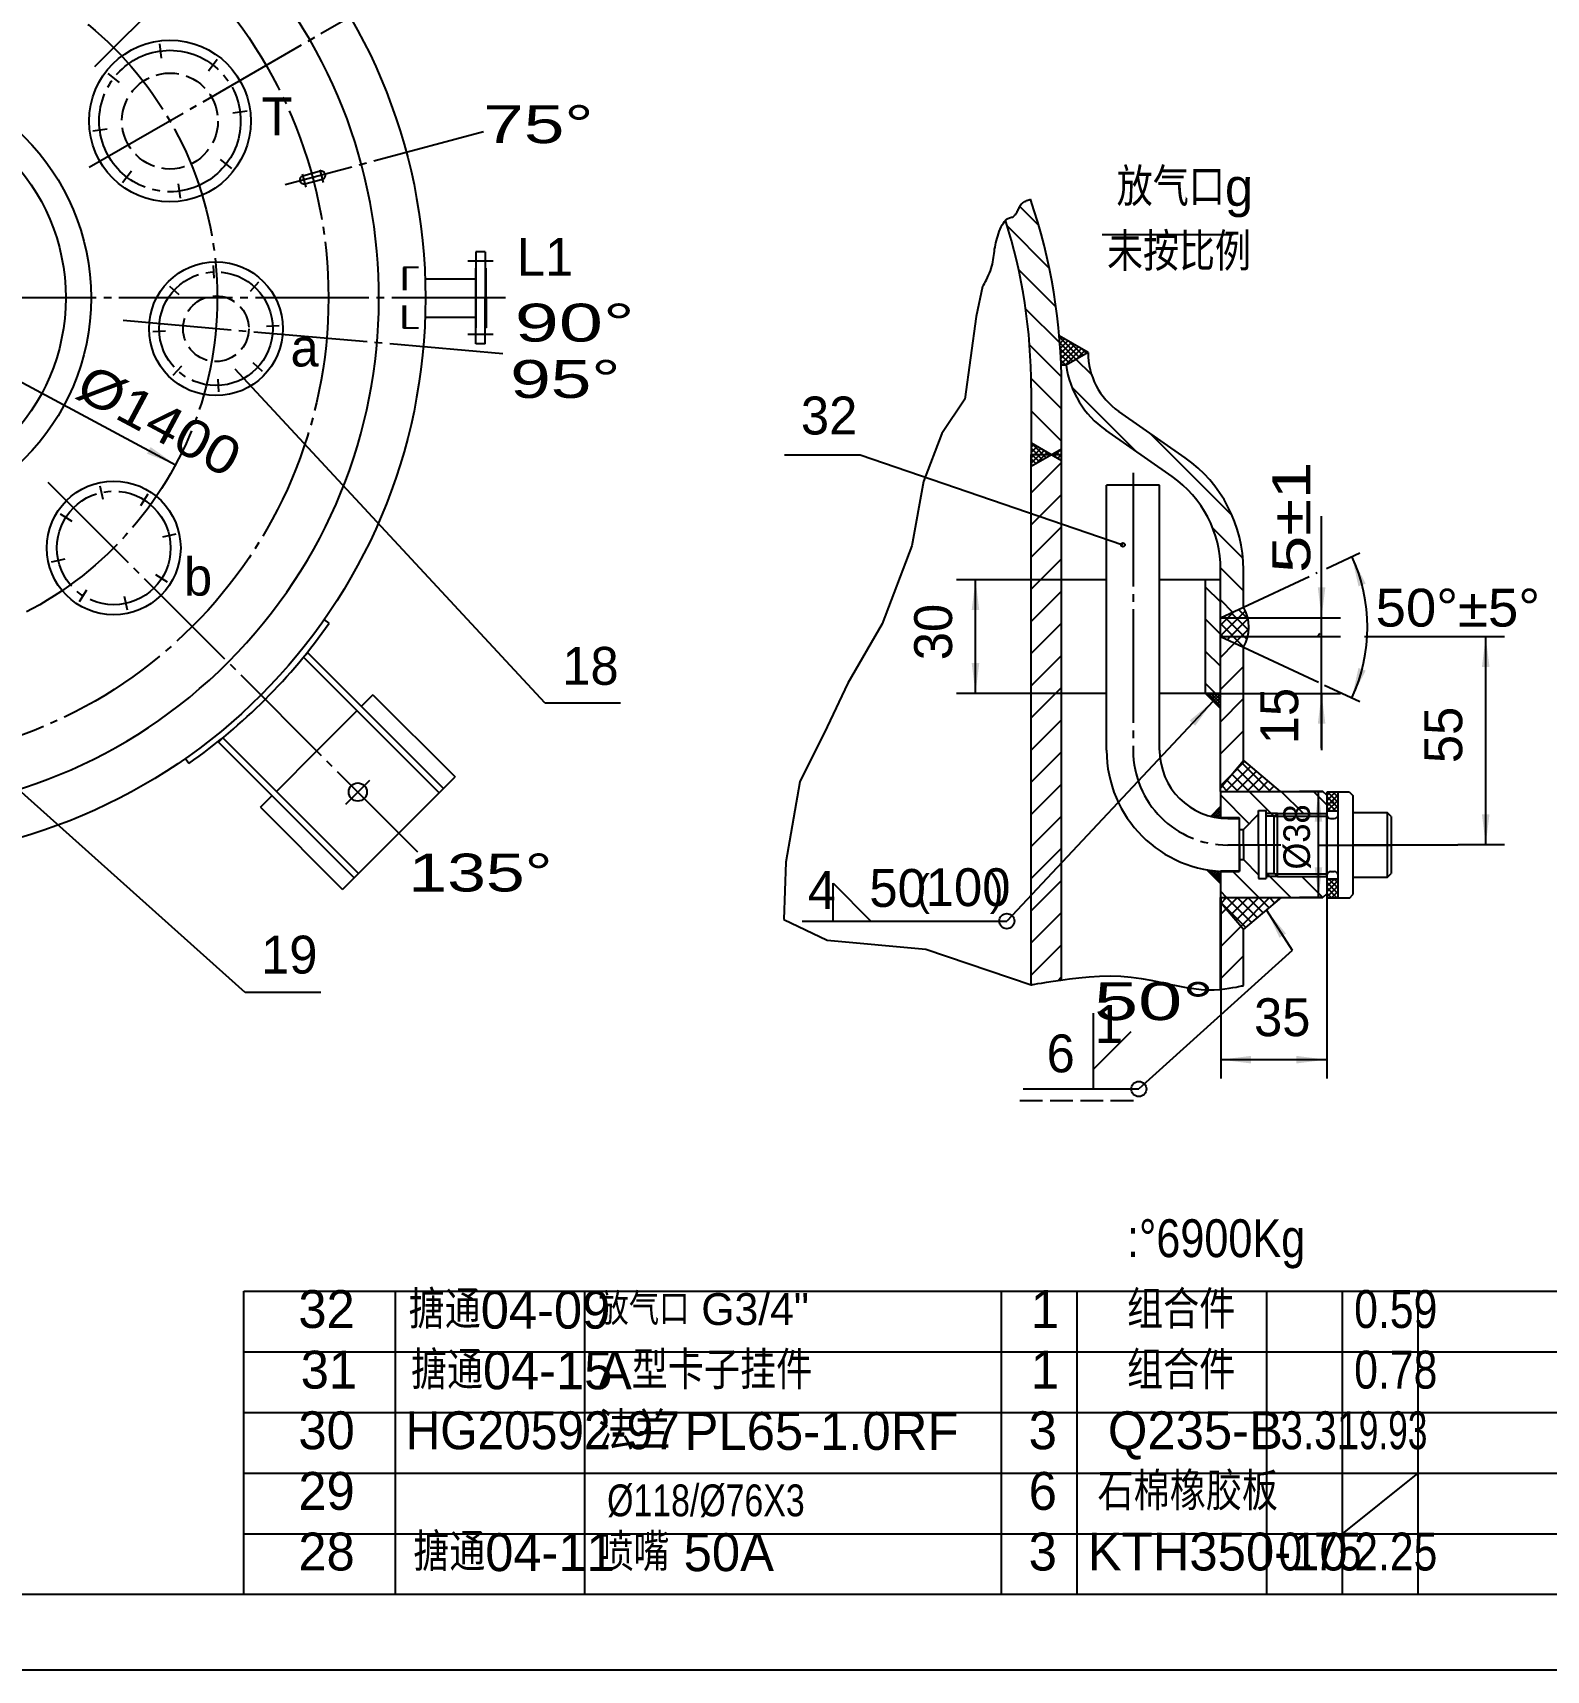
# Model space of a CAD drawing. Extents: x -33 to 587, y -220 to 621.
# Drawn here: x 163.4 to 363.1, y -220.2 to -4.1 of the extents above; entities that cross this region are included whole.
import ezdxf

# ---------------------------------------------------------------- set-up
doc = ezdxf.new("R2010")
doc.units = 0
doc.linetypes.add('DASHDOT', pattern=[18, 15, -1, 1, -1])
doc.linetypes.add('DASHED', pattern=[4, 3, -1])
doc.layers.get('0').update_dxf_attribs({"linetype": 'CONTINUOUS'})
for name, color, linetype in [('1', 7, 'CONTINUOUS'), ('2', 94, 'DASHDOT'), ('3', 2, 'DASHED'), ('5', 214, 'CONTINUOUS')]:
    doc.layers.add(name, color=color, linetype=linetype)
doc.styles.get("Standard").update_dxf_attribs({"font": 'isocp.shx', "width": 0.707, "bigfont": 'hztxt.shx'})
doc.styles.add('STYLE1', font='cadt_en.shx', dxfattribs={"width": 0.799282, "bigfont": 'cadt_hz.shx'})
doc.styles.add('STYLE15', font='cadt_en.shx', dxfattribs={"width": 0.795385, "bigfont": 'cadt_hz.shx'})
doc.styles.add('STYLE16', font='cadt_en.shx', dxfattribs={"width": 1.148291, "bigfont": 'cadt_hz.shx'})
doc.styles.add('STYLE19', font='cadt_en.shx', dxfattribs={"width": 1.439846, "bigfont": 'cadt_hz.shx'})
doc.styles.add('STYLE2', font='cadt_en.shx', dxfattribs={"width": 1.565508, "bigfont": 'cadt_hz.shx'})
doc.styles.add('STYLE20', font='cadt_en.shx', dxfattribs={"width": 1.565508, "bigfont": 'cadt_hz.shx'})
doc.styles.add('STYLE21', font='cadt_en.shx', dxfattribs={"width": 1.439846, "bigfont": 'cadt_hz.shx'})
doc.styles.add('STYLE27', font='cadt_en.shx', dxfattribs={"width": 0.852595, "bigfont": 'cadt_hz.shx'})
doc.styles.add('STYLE3', font='cadt_en.shx', dxfattribs={"width": 0.971952, "bigfont": 'cadt_hz.shx'})
doc.styles.add('STYLE4', font='cadt_en.shx', dxfattribs={"width": 1.319444, "bigfont": 'cadt_hz.shx'})
doc.styles.add('STYLE41', font='cadt_en.shx', dxfattribs={"width": 1.37398, "bigfont": 'cadt_hz.shx'})
doc.styles.add('STYLE5', font='cadt_en.shx', dxfattribs={"width": 1.076207, "bigfont": 'cadt_hz.shx'})
doc.dimstyles.get("Standard").update_dxf_attribs({"dimtxt": 3.5, "dimasz": 4, "dimexe": 2, "dimexo": 0, "dimgap": 1, "dimtad": 1, "dimtoh": 1, "dimdec": 4, "dimzin": 0, "dimtxsty": 'STANDARD', "dimcen": 0, "dimazin": 3, "dimtfac": 1, "dimtdec": 4, "dimtmove": 0, "dimatfit": 3, "dimtolj": 1, "dimtzin": 0})

# ---------------------------------------------------------------- blocks, each defined once
blk = doc.blocks.new('*U0')
at = {"layer": '5'}
for p, q in [((319.2, -107.58), (318.99, -107.37, 1)), ((319, -107.54), (320.15, -106.39)), ((319.63, -107.66), (319.16, -107.19)), ((319.29, -107.6), (320.15, -106.74)), ((320.04, -107.72), (319.34, -107.02)), ((320.15, -107.47), (319.52, -106.84)), ((319.59, -107.66), (320.15, -107.1)), ((320.15, -107.12), (319.69, -106.66)), ((320.15, -106.76), (319.87, -106.49)), ((319.9, -107.7), (320.15, -107.45)), ((320.15, -106.41), (320.05, -106.31))]:
    blk.add_line(p, q, dxfattribs=at)
blk = doc.blocks.new('*U1')
at = {"layer": '5'}
for p, q in [((318.35, -114.55), (318.36, -114.55)), ((320.15, -116.31), (318.39, -114.55, 1)), ((318.52, -114.73), (318.66, -114.6)), ((318.7, -114.91), (318.97, -114.64)), ((320.15, -115.96), (318.81, -114.62)), ((318.88, -115.08), (319.28, -114.68)), ((319.06, -115.26), (319.6, -114.71)), ((320.15, -115.6), (319.22, -114.67)), ((319.23, -115.44), (319.93, -114.74)), ((319.41, -115.61), (320.15, -114.88)), ((319.59, -115.79), (320.15, -115.23)), ((320.15, -115.25), (319.61, -114.71)), ((319.76, -115.97), (320.15, -115.58)), ((319.94, -116.14), (320.15, -115.94)), ((320.15, -114.9), (320, -114.74)), ((320.12, -116.32), (320.15, -116.29))]:
    blk.add_line(p, q, dxfattribs=at)
blk = doc.blocks.new('*U2')
at = {"layer": '5'}
for p, q in [((334.15, -104.73), (334.6, -104.28)), ((334.15, -105.44), (335.31, -104.28)), ((334.15, -106.15), (335.65, -104.65)), ((335.65, -106.38), (334.15, -104.88)), ((335.34, -106.78), (334.15, -105.59)), ((334.22, -106.78), (335.65, -105.36)), ((335.65, -105.68), (334.25, -104.28)), ((335.65, -104.97), (334.96, -104.28)), ((334.63, -106.78), (334.15, -106.3, 1)), ((334.93, -106.78), (335.65, -106.06)), ((335.64, -106.78), (335.65, -106.77))]:
    blk.add_line(p, q, dxfattribs=at)
blk = doc.blocks.new('*U3')
at = {"layer": '5'}
for p, q in [((334.15, -116.05), (334.41, -115.78)), ((334.15, -116.76), (335.12, -115.78)), ((334.15, -117.46), (335.65, -115.96)), ((335.65, -117.7), (334.15, -116.2)), ((334.15, -118.17), (335.65, -116.67)), ((335.65, -116.99), (334.44, -115.78)), ((335.65, -116.28), (335.15, -115.78)), ((335.52, -118.28), (334.15, -116.9)), ((334.82, -118.28), (334.15, -117.61, 1)), ((334.74, -118.28), (335.65, -117.38)), ((335.45, -118.28), (335.65, -118.08))]:
    blk.add_line(p, q, dxfattribs=at)
blk = doc.blocks.new('*U4')
for p, q in [((295.4, -129.67), (295.64, -129.63)), ((295.64, -129.63), (296, -129.57)), ((296, -129.57), (296.51, -129.49)), ((296.51, -129.49), (297.18, -129.38)), ((297.18, -129.38), (298.03, -129.24)), ((298.03, -129.24), (299.04, -129.09)), ((299.04, -129.09), (300.19, -128.93)), ((300.19, -128.93), (301.44, -128.79)), ((301.44, -128.79), (302.78, -128.67)), ((302.78, -128.67), (304.16, -128.59)), ((304.16, -128.59), (305.56, -128.56)), ((305.56, -128.56), (306.96, -128.6)), ((306.96, -128.6), (308.32, -128.71)), ((308.32, -128.71), (309.65, -128.89)), ((309.65, -128.89), (310.94, -129.12)), ((310.94, -129.12), (312.18, -129.36)), ((312.18, -129.36), (313.37, -129.62)), ((313.37, -129.62), (314.51, -129.86)), ((295.15, -129.71), (295.15, -129.71, 1)), ((295.15, -129.71), (295.18, -129.71)), ((295.18, -129.71), (295.25, -129.69)), ((295.25, -129.69), (295.4, -129.67)), ((314.51, -129.86), (315.59, -130.07)), ((315.59, -130.07), (316.61, -130.23)), ((316.61, -130.23), (317.57, -130.33)), ((317.57, -130.33), (318.45, -130.37)), ((318.45, -130.37), (319.27, -130.37)), ((319.27, -130.37), (320.02, -130.33)), ((320.02, -130.33), (320.68, -130.26)), ((320.68, -130.26), (321.27, -130.18)), ((321.27, -130.18), (321.76, -130.09)), ((321.76, -130.09), (322.18, -130.02)), ((322.18, -130.02), (322.5, -129.95)), ((322.5, -129.95), (322.74, -129.91)), ((322.74, -129.91), (322.91, -129.87)), ((322.91, -129.87), (323.03, -129.85)), ((323.03, -129.85), (323.1, -129.84)), ((323.1, -129.84), (323.15, -129.83)), ((323.14, -129.83), (323.15, -129.83))]:
    blk.add_line(p, q)
blk = doc.blocks.new('*U5')
at = {"layer": '5'}
for p, q in [((320.79, -104.21), (324.08, -100.92)), ((321.55, -102.04), (323.31, -100.27)), ((325.31, -104.21), (322.27, -101.18)), ((326.72, -104.21), (322.92, -100.41)), ((321.06, -104.21), (320.34, -103.48, 1)), ((322.48, -104.21), (320.98, -102.71)), ((323.89, -104.21), (321.63, -101.94)), ((322.21, -104.21), (324.85, -101.56)), ((323.62, -104.21), (325.62, -102.21)), ((325.04, -104.21), (326.39, -102.86)), ((326.45, -104.21), (327.16, -103.5)), ((327.86, -104.21), (327.93, -104.15))]:
    blk.add_line(p, q, dxfattribs=at)
blk = doc.blocks.new('*U6')
at = {"layer": '5'}
for p, q in [((320.21, -118.93), (320.94, -118.21)), ((320.86, -119.7), (322.35, -118.21)), ((324.23, -121.52), (320.92, -118.21)), ((321.5, -120.47), (323.76, -118.21)), ((322.15, -121.24), (325.18, -118.21)), ((325, -120.87), (322.34, -118.21)), ((322.79, -122.01), (326.59, -118.21)), ((325.77, -120.23), (323.75, -118.21)), ((326.54, -119.58), (325.17, -118.21)), ((327.31, -118.94), (326.58, -118.21)), ((327.13, -119.09), (328.01, -118.21)), ((328.08, -118.29), (327.99, -118.21)), ((323.46, -122.16), (320.15, -118.85, 1))]:
    blk.add_line(p, q, dxfattribs=at)
blk = doc.blocks.new('*U7')
at = {"layer": '5'}
blk.add_line((318.16, -91.29), (318.17, -91.28, 1), dxfattribs=at)
blk = doc.blocks.new('*U8')
at = {"layer": '5'}
for p, q in [((320.15, -86.47), (321.98, -84.64, 1)), ((320.15, -90.71), (323.15, -87.71)), ((320.15, -94.96), (323.15, -91.96)), ((320.15, -99.2), (323.15, -96.2)), ((320.15, -103.44), (321.55, -102.04))]:
    blk.add_line(p, q, dxfattribs=at)
blk = doc.blocks.new('*U9')
at = {"layer": '5'}
for p, q in [((320.15, -120.41), (320.86, -119.7, 1)), ((320.15, -124.65), (322.79, -122.01)), ((320.15, -128.9), (323.15, -125.9))]:
    blk.add_line(p, q, dxfattribs=at)
blk = doc.blocks.new('*U10')
at = {"layer": '5'}
for p, q in [((320.15, -79.25), (318.15, -77.25, 1)), ((320.15, -83.49), (318.15, -81.49)), ((320.15, -87.74), (318.15, -85.74)), ((319.45, -91.28), (318.15, -89.98))]:
    blk.add_line(p, q, dxfattribs=at)
blk = doc.blocks.new('*U11')
at = {"layer": '5'}
for p, q in [((323.9, -108.46), (320.15, -104.71)), ((323.89, -104.21), (327.16, -107.48)), ((331.06, -107.13), (328.14, -104.21)), ((334.15, -105.98), (332.38, -104.21, 1))]:
    blk.add_line(p, q, dxfattribs=at)
blk = doc.blocks.new('*U12')
at = {"layer": '5'}
for p, q in [((325.17, -118.21), (321.74, -114.78)), ((329.41, -118.21), (326.28, -115.08)), ((333.65, -118.21), (330.87, -115.43, 1)), ((320.92, -118.21), (320.15, -117.43))]:
    blk.add_line(p, q, dxfattribs=at)
blk = doc.blocks.new('*U13')
at = {"layer": '5'}
for p, q in [((320.15, -81.28), (335.47, -81.28)), ((333.47, -91.28), (333.47, -81.28, 1)), ((320.15, -83.78), (335.47, -83.78)), ((333.22, -83.35), (332.97, -83.78)), ((320.15, -91.28), (335.47, -91.28)), ((333.47, -91.28), (333.47, -98.78))]:
    blk.add_line(p, q, dxfattribs=at)
blk = doc.blocks.new('*U14')
at = {"layer": '5'}
for p, q in [((299.15, -76.28), (290.11, -76.28, 1)), ((299.15, -91.28), (291.19, -91.28))]:
    blk.add_line(p, q, dxfattribs=at)
blk = doc.blocks.new('*U15')
at = {"layer": '5'}
for p, q in [((334.15, -111.28), (334.15, -136.37)), ((320.15, -118.21), (320.15, -136.37, 1))]:
    blk.add_line(p, q, dxfattribs=at)
blk = doc.blocks.new('*U16')
at = {"layer": '5'}
blk.add_line((303.35, -143.47), (303.35, -133.47, 1), dxfattribs=at)
blk = doc.blocks.new('*U17')
at = {"layer": '5'}
for p, q in [((320.15, -83.64), (323.41, -80.38)), ((320.15, -82.23), (321.92, -80.45)), ((320.15, -82.08), (323.18, -85.12)), ((320.57, -81.09), (323.62, -84.13)), ((321.02, -84.19), (323.75, -81.45)), ((321.53, -80.64), (323.85, -82.95)), ((322.5, -80.19), (323.75, -81.44)), ((320.69, -84.03), (320.15, -83.49)), ((321.98, -84.64), (323.86, -82.76)), ((294.07, -143.47), (309.35, -143.47, 1))]:
    blk.add_line(p, q, dxfattribs=at)
blk = doc.blocks.new('*U18')
for p, q in [((288.73, -37.58), (287.88, -41.55)), ((287.88, -41.55), (286.37, -52.44, 1)), ((286.37, -52.44), (283.35, -56.97)), ((283.35, -56.97), (280.93, -63.33)), ((280.93, -63.33), (279.41, -71.79)), ((279.41, -71.79), (275.48, -82.08)), ((275.48, -82.08), (270.95, -89.94)), ((270.95, -89.94), (268.22, -95.69)), ((268.22, -95.69), (264.59, -102.95)), ((264.59, -102.95), (262.78, -113.53)), ((262.78, -113.53), (262.48, -121.09)), ((262.48, -121.09), (268.22, -123.82)), ((268.22, -123.82), (281.23, -125.03)), ((281.23, -125.03), (295.15, -129.71))]:
    blk.add_line(p, q)
blk = doc.blocks.new('*D19')
for p, q in [((290.11, -76.28), (285.29, -76.28)), ((287.79, -91.28), (287.79, -76.28)), ((291.19, -91.28), (285.29, -91.28))]:
    blk.add_line(p, q)
for points in [[(287.79, -76.28), (288.29, -80.28), (287.29, -80.28)], [(287.79, -91.28), (287.29, -87.28), (288.29, -87.28)]]:
    blk.add_solid(points)
at = {"style": 'STYLE1'}
blk.add_text('30', height=5, rotation=90, dxfattribs=at).set_placement((284.7, -86.89))
blk = doc.blocks.new('*U20')
blk.add_line((319.15, -92.28), (291.92, -121.32))
blk.add_solid([(319.15, -92.28), (316.78, -95.54), (316.05, -94.86)])
blk = doc.blocks.new('*U21')
blk.add_line((326.21, -119.86), (329.57, -125.17))
blk.add_solid([(326.21, -119.86), (328.77, -122.97), (327.92, -123.51)])
blk = doc.blocks.new('*D22')
for p, q in [((320.15, -136.37), (320.15, -142.1)), ((334.15, -136.37), (334.15, -142.1)), ((320.15, -139.6), (334.15, -139.6))]:
    blk.add_line(p, q)
for points in [[(320.15, -139.6), (324.15, -139.1), (324.15, -140.1)], [(334.15, -139.6), (330.15, -140.1), (330.15, -139.1)]]:
    blk.add_solid(points)
at = {"style": 'STYLE1'}
blk.add_text('35', height=5, dxfattribs=at).set_placement((324.56, -136.5))
blk = doc.blocks.new('*D23')
for p, q in [((333.65, -104.21), (330.56, -104.21)), ((333.06, -118.21), (333.06, -104.21)), ((333.65, -118.21), (330.56, -118.21))]:
    blk.add_line(p, q)
for points in [[(333.06, -104.21), (333.56, -108.21), (332.56, -108.21)], [(333.06, -118.21), (332.56, -114.21), (333.56, -114.21)]]:
    blk.add_solid(points)
at = {"insert": (332.06, -114.51), "char_height": 3.5, "attachment_point": 7, "rotation": 90, "style": 'STYLE3'}
blk.add_mtext('%%c38', dxfattribs=at)
blk = doc.blocks.new('*D24')
for p, q in [((333.47, -98.48), (333.47, -67.89)), ((320.15, -81.28), (335.97, -81.28)), ((320.15, -83.78), (335.97, -83.78)), ((320.15, -91.28), (335.97, -91.28))]:
    blk.add_line(p, q)
for points in [[(333.47, -81.28), (332.97, -77.28), (333.97, -77.28)], [(333.47, -91.28), (333.97, -95.28), (332.97, -95.28)]]:
    blk.add_solid(points)
at = {"style": 'STYLE1'}
blk.add_text('15', height=5, rotation=90, dxfattribs=at).set_placement((330.38, -97.98))
at = {"insert": (332.04, -75.37), "char_height": 5, "attachment_point": 7, "rotation": 90, "style": 'STYLE4'}
blk.add_mtext('5%%p1', dxfattribs=at)
blk = doc.blocks.new('*U25')
at = {"layer": '1'}
for p, q in [((303.11, -49.21), (301.08, -47.19, 1)), ((300.52, -50.86), (308.97, -59.32)), ((321.64, -67.75), (310.91, -57.01)), ((319.1, -69.45), (323.08, -73.43)), ((320.15, -74.73), (323.15, -77.74)), ((320.15, -78.98), (321.72, -80.55))]:
    blk.add_line(p, q, dxfattribs=at)
blk = doc.blocks.new('*U26')
at = {"layer": '1'}
for p, q in [((298.86, -44.26), (301.53, -46.93)), ((298.88, -44.44), (299.09, -44.23, 1)), ((301.08, -47.19), (298.92, -45.03)), ((298.93, -45.09), (299.54, -44.49)), ((298.97, -45.75), (299.98, -44.74)), ((299.02, -46.42), (300.43, -45)), ((299.05, -47.09), (300.88, -45.26)), ((301.98, -46.67), (300.15, -44.84)), ((298.98, -45.79), (300.63, -47.44)), ((300.19, -47.7), (299.02, -46.54)), ((299.06, -47.29), (299.72, -47.95)), ((299.08, -47.77), (301.33, -45.52)), ((299.61, -47.95), (301.78, -45.78)), ((301.07, -47.19), (302.23, -46.04)), ((301.82, -45.81), (302.43, -46.41))]:
    blk.add_line(p, q, dxfattribs=at)
blk = doc.blocks.new('*U27')
at = {"layer": '1'}
for p, q in [((298, -59.66), (298.49, -60.15)), ((298.19, -59.97), (299.15, -59.02, 1)), ((298.45, -59.4), (299.15, -60.1)), ((298.64, -60.23), (299.15, -59.72)), ((298.9, -59.14), (299.15, -59.39)), ((299.09, -60.49), (299.15, -60.43))]:
    blk.add_line(p, q, dxfattribs=at)
blk = doc.blocks.new('*U28')
at = {"layer": '1'}
for p, q in [((295.15, -58.22), (297.1, -60.18)), ((295.15, -58.77), (295.5, -58.42, 1)), ((295.15, -59.48), (295.95, -58.68)), ((295.15, -58.93), (296.65, -60.44)), ((295.15, -60.19), (296.4, -58.94)), ((295.15, -60.89), (296.84, -59.2)), ((295.15, -59.64), (296.21, -60.69)), ((295.15, -60.34), (295.76, -60.95)), ((295.85, -60.9), (297.29, -59.46)), ((296.81, -59.18), (297.55, -59.92)), ((297.52, -59.94), (297.74, -59.72)), ((295.31, -61.21), (295.15, -61.05))]:
    blk.add_line(p, q, dxfattribs=at)
blk = doc.blocks.new('*U29')
at = {"layer": '1'}
for p, q in [((318.32, -91.46), (318.5, -91.28)), ((320.15, -92.98), (318.45, -91.28, 1)), ((318.54, -91.67), (318.93, -91.28)), ((318.75, -91.88), (319.35, -91.28)), ((320.15, -92.55), (318.87, -91.28)), ((318.96, -92.09), (319.77, -91.28)), ((319.17, -92.31), (320.15, -91.33)), ((320.15, -92.13), (319.3, -91.28)), ((319.38, -92.52), (320.15, -91.76)), ((319.6, -92.73), (320.15, -92.18)), ((319.72, -91.28), (320.15, -91.71)), ((319.81, -92.94), (320.15, -92.6)), ((320.15, -91.28), (320.15, -91.28)), ((320.02, -93.16), (320.15, -93.03))]:
    blk.add_line(p, q, dxfattribs=at)
blk = doc.blocks.new('*D30')
for p, q in [((351.46, -83.78), (357.63, -83.78)), ((355.13, -111.23), (355.13, -83.78)), ((351.46, -111.23), (357.63, -111.23))]:
    blk.add_line(p, q)
for points in [[(355.13, -83.78), (355.63, -87.78), (354.63, -87.78)], [(355.13, -111.23), (354.63, -107.23), (355.63, -107.23)]]:
    blk.add_solid(points)
at = {"style": 'STYLE1'}
blk.add_text('55', height=5, rotation=90, dxfattribs=at).set_placement((352.03, -100.47))
blk = doc.blocks.new('*D31')
blk.add_arc((317.47, -82.53), 22.06, 335, 385)
for points in [[(337.46, -73.21), (339.29, -76.8), (338.34, -77.14)], [(337.46, -91.85), (338.34, -87.92), (339.29, -88.26)]]:
    blk.add_solid(points)
at = {"insert": (340.6, -82.53), "char_height": 5, "attachment_point": 7, "style": 'STYLE5'}
blk.add_mtext('50%%d%%p5%%d', dxfattribs=at)
blk = doc.blocks.new('*U32')
for p, q in [((293.05, -28.11), (293.13, -27.99)), ((293.13, -27.99), (293.21, -27.86)), ((293.21, -27.86), (293.28, -27.73)), ((293.28, -27.73), (293.34, -27.59)), ((293.34, -27.59), (293.41, -27.45)), ((293.41, -27.45), (293.47, -27.32)), ((293.47, -27.32), (293.54, -27.19)), ((293.54, -27.19), (293.6, -27.06)), ((293.6, -27.06), (293.67, -26.94)), ((293.67, -26.94), (293.75, -26.83)), ((293.75, -26.83), (293.84, -26.72)), ((293.84, -26.72), (293.93, -26.62)), ((293.93, -26.62), (294.04, -26.53)), ((294.04, -26.53), (294.17, -26.45)), ((294.17, -26.45), (294.3, -26.37)), ((294.3, -26.37), (294.44, -26.3)), ((294.44, -26.3), (294.58, -26.24)), ((294.58, -26.24), (294.72, -26.19)), ((294.72, -26.19), (294.85, -26.14)), ((294.85, -26.14), (294.96, -26.1)), ((294.96, -26.1), (295.06, -26.07)), ((290.93, -30.31), (291.06, -30.01)), ((291.06, -30.01), (291.19, -29.72)), ((291.19, -29.72), (291.33, -29.45)), ((291.33, -29.45), (291.47, -29.21)), ((291.47, -29.21), (291.61, -29)), ((291.61, -29), (291.75, -28.83)), ((291.75, -28.83), (291.9, -28.7)), ((291.9, -28.7), (292.04, -28.61)), ((292.04, -28.61), (292.17, -28.55)), ((292.17, -28.55), (292.3, -28.51)), ((292.3, -28.51), (292.43, -28.48)), ((292.43, -28.48), (292.55, -28.45)), ((292.55, -28.45), (292.67, -28.42)), ((292.67, -28.42), (292.77, -28.37)), ((292.77, -28.37), (292.87, -28.3)), ((292.87, -28.3), (292.96, -28.21)), ((292.96, -28.21), (293.05, -28.11)), ((290.32, -32.65), (290.37, -32.37)), ((290.37, -32.37), (290.42, -32.09)), ((290.42, -32.09), (290.48, -31.8)), ((290.48, -31.8), (290.55, -31.52)), ((290.55, -31.52), (290.63, -31.22)), ((290.63, -31.22), (290.72, -30.92)), ((290.72, -30.92), (290.82, -30.61)), ((290.82, -30.61), (290.93, -30.31)), ((290.02, -34.61), (290.08, -34.33)), ((290.08, -34.33), (290.13, -34.04)), ((290.13, -34.04), (290.17, -33.76)), ((290.17, -33.76), (290.21, -33.48)), ((290.21, -33.48), (290.24, -33.21)), ((290.24, -33.21), (290.28, -32.93)), ((290.28, -32.93), (290.32, -32.65)), ((289.09, -36.94), (289.24, -36.68)), ((289.24, -36.68), (289.38, -36.39)), ((289.38, -36.39), (289.52, -36.1)), ((289.52, -36.1), (289.65, -35.8)), ((289.65, -35.8), (289.77, -35.49)), ((289.77, -35.49), (289.87, -35.2)), ((289.87, -35.2), (289.95, -34.9)), ((289.95, -34.9), (290.02, -34.61)), ((288.73, -37.58), (288.84, -37.4, 1)), ((288.84, -37.4), (288.96, -37.19)), ((288.96, -37.19), (289.09, -36.94))]:
    blk.add_line(p, q)
blk = doc.blocks.new('*U33')
for p, q in [((296.14, -29.51), (293.63, -27.01, 1)), ((297.53, -35.14), (292, -29.61)), ((298.41, -40.27), (293.48, -35.34)), ((294.41, -40.51), (298.92, -45.03)), ((299.13, -49.48), (294.93, -45.28)), ((299.15, -53.74), (295.14, -49.73)), ((299.15, -57.98), (295.15, -53.98))]:
    blk.add_line(p, q)
blk = doc.blocks.new('*D222')
blk.add_line((99.91, -17.07), (182.21, -61.09))
for points in [[(99.91, -17.07), (103.67, -18.52), (103.2, -19.4)], [(182.21, -61.09), (178.45, -59.64), (178.92, -58.76)]]:
    blk.add_solid(points)
at = {"insert": (168.63, -52.2), "char_height": 5, "attachment_point": 7, "rotation": 331.863, "style": 'STYLE16'}
blk.add_mtext('%%c1400', dxfattribs=at)

msp = doc.modelspace()

# ---------------------------------------------------------------- linework, layer by layer
for p, q in [((230.93628, -92.50241), (190.09323, -48.50502, 1)), ((191.39152, -130.72261), (144.95668, -89.18024)), ((327.64732, -107.13142), (326.14732, -107.13142)), ((327.29732, -107.48142), (334.14732, -107.48142)), ((327.64732, -115.43142), (326.14732, -115.43142)), ((327.29732, -115.08142), (334.14732, -115.08142)), ((329.5682, -125.17357), (309.34985, -143.46968)), ((191.22989, -170.16859), (371.22989, -170.16859)), ((211.22989, -210.16859), (211.22989, -170.16859)), ((236.22989, -210.16859), (236.22989, -170.16859)), ((291.22989, -210.16859), (291.22989, -170.16859, 1)), ((301.22989, -210.16859), (301.22989, -170.16859)), ((326.22989, -210.16859), (326.22989, -170.16859)), ((336.22989, -210.16859), (336.22989, -170.16859)), ((346.22989, -210.16859), (346.22989, -170.16859)), ((191.22989, -178.16859), (371.22989, -178.16859)), ((191.22989, -186.16859), (371.22989, -186.16859)), ((191.22989, -194.16859), (371.22989, -194.16859)), ((336.22989, -202.16859), (346.22989, -194.16859, 1)), ((191.22989, -202.16859), (371.22989, -202.16859)), ((561.22989, -220.16859), (-32.77011, -220.16859))]:
    msp.add_line(p, q)
at = {"layer": '1'}
for p, q in [((201.32083, -22.37973), (199.00261, -23.00089, 6.28319)), ((199.27851, -24.03057), (201.59789, -23.40909, 6.28319)), ((221.85944, -33.01252), (221.85944, -39.07852)), ((223.05944, -33.01252), (221.85944, -33.01252)), ((223.05944, -33.01252), (223.05944, -39.07852)), ((215.14916, -36.54552), (221.85944, -36.54552)), ((221.85844, -39.07852), (221.85844, -35.14552)), ((223.19244, -35.14552), (223.05944, -35.14552)), ((223.19244, -39.07852), (223.19244, -35.14552)), ((221.85844, -39.07852), (221.85844, -43.01152)), ((221.85944, -45.14452), (221.85944, -39.07852)), ((223.05944, -45.14452), (223.05944, -39.07852)), ((223.19244, -39.07852), (223.19244, -43.01152)), ((215.14916, -41.61152), (221.85944, -41.61152)), ((223.19244, -43.01152), (223.05944, -43.01152)), ((223.05944, -45.14452), (221.85944, -45.14452)), ((302.64732, -46.28142), (298.84533, -44.08634, 6.28319)), ((302.64732, -46.28142), (299.75905, -47.94897)), ((299.75905, -47.94897), (299.09014, -47.94897)), ((295.14732, -50.9287), (295.14732, -61.30575)), ((299.14732, -59.76179), (299.14732, -50.9287)), ((315.4717, -60.20653), (306.69835, -54.06337)), ((295.14732, -58.21783), (299.14732, -60.52723)), ((313.75097, -62.66399), (304.97762, -56.52082, 6.28319)), ((262.58106, -59.76985), (272.58106, -59.76985, 1)), ((295.14732, -61.30575), (299.14732, -58.99635)), ((295.14732, -59.76179), (299.14732, -59.76179)), ((295.14732, -129.71042), (295.14732, -59.76179)), ((299.14732, -129.07531), (299.14732, -59.76179)), ((312.09296, -63.78142), (305.09296, -63.78142)), ((305.09296, -98.78142), (305.09296, -63.78142)), ((312.09296, -98.78142), (312.09296, -63.78142)), ((320.14732, -81.28142), (320.14732, -74.95127)), ((323.14732, -79.8825), (323.14732, -74.95127)), ((305.09296, -76.28142), (299.14732, -76.28142)), ((320.14732, -76.28142), (312.09296, -76.28142, 6.28319)), ((318.14732, -91.28142), (318.14732, -76.28142)), ((320.14732, -81.28142), (323.14732, -79.8825)), ((202.48625, -81.99358), (201.8422, -81.51857)), ((320.14732, -104.2096), (320.14732, -81.28142)), ((320.14732, -83.78142), (323.14732, -85.18035)), ((199.10329, -86.46909), (199.66897, -85.90341)), ((217.58234, -103.81678), (199.66897, -85.90341)), ((323.14732, -100.13434), (323.14732, -85.18035)), ((217.01666, -104.38247), (199.10329, -86.46909)), ((208.27258, -91.44241), (206.74028, -92.97471)), ((208.27258, -91.44241), (219.11465, -102.28448)), ((230.93628, -92.50241), (240.93628, -92.50241)), ((305.09296, -91.28142), (299.14732, -91.28142)), ((320.14732, -91.28142), (312.09296, -91.28142)), ((318.14732, -91.28142), (320.14732, -93.28142)), ((206.17459, -93.5404), (200.84796, -98.86703)), ((188.45002, -97.12237), (187.88433, -97.68805)), ((206.36339, -115.03574), (188.45002, -97.12237)), ((205.7977, -115.60142), (187.88433, -97.68805)), ((195.52132, -104.19367), (200.84796, -98.86703)), ((183.9745, -100.50533), (183.4995, -99.86128, 6.28319)), ((320.14732, -103.7096), (323.14732, -100.13434)), ((323.14732, -100.13434), (328.00403, -104.2096)), ((211.69002, -109.7091), (219.11465, -102.28448)), ((193.42333, -106.29165), (194.95564, -104.75935)), ((320.14732, -104.2096), (320.14732, -107.73161)), ((320.14732, -104.2096), (333.64732, -104.2096)), ((334.14732, -104.7096), (333.64732, -104.2096)), ((337.14732, -104.28142), (334.14732, -104.28142)), ((334.14732, -104.28142), (334.14732, -118.28142)), ((335.64732, -118.28142), (335.64732, -104.28142, 6.28319)), ((337.14732, -104.28142), (337.64732, -104.78142)), ((337.64732, -117.78142), (337.64732, -104.78142)), ((193.42333, -106.29165), (204.2654, -117.13372)), ((320.14732, -106.2096), (318.85754, -107.49939)), ((320.14732, -107.7096), (322.64732, -107.7096)), ((322.60657, -107.7096), (320.14732, -107.7096)), ((321.09296, -107.78142), (322.59296, -107.78142)), ((322.59296, -107.78142), (322.59296, -114.78142)), ((322.64732, -111.2096), (322.64732, -107.7096)), ((323.14732, -109.2096), (325.14732, -107.2096)), ((325.14732, -111.2096), (325.14732, -106.7096, 1)), ((325.14732, -106.7096), (326.14732, -106.7096)), ((326.14732, -111.2096), (326.14732, -106.7096)), ((327.29732, -107.48142), (326.14732, -107.48142)), ((327.14732, -107.63142), (327.64732, -107.13142)), ((327.14732, -107.63142), (327.14732, -114.93142)), ((327.64732, -107.13142), (334.14732, -107.13142)), ((327.64732, -115.43142), (327.64732, -107.13142)), ((334.14732, -106.78142), (335.64732, -106.78142)), ((334.14732, -107.28142), (334.14732, -107.13142, 6.28319)), ((334.14732, -115.43142), (334.14732, -107.13142)), ((334.64732, -107.78142), (335.14732, -107.78142, 6.28319)), ((335.64732, -107.28142), (335.64732, -107.13142)), ((342.14732, -107.03142), (337.64732, -107.03142)), ((342.14732, -115.53142), (342.14732, -107.03142)), ((342.64732, -107.53142), (342.14732, -107.03142)), ((342.64732, -107.53142), (342.64732, -115.03142)), ((211.69002, -109.7091), (204.2654, -117.13372)), ((322.64732, -109.2096), (323.14732, -109.2096)), ((323.14732, -111.2096), (323.14732, -109.2096)), ((322.64732, -111.2096), (322.64732, -114.7096)), ((323.14732, -111.2096), (323.14732, -113.2096)), ((325.14732, -111.2096), (325.14732, -115.7096)), ((326.14732, -111.2096), (326.14732, -115.7096)), ((326.14732, -111.2096), (326.14732, -115.7096, 6.28319)), ((337.64732, -111.28142), (342.60959, -111.28142)), ((322.64732, -113.2096), (323.14732, -113.2096)), ((323.14732, -113.2096), (325.14732, -115.2096)), ((320.14732, -116.35325), (318.33622, -114.54215)), ((320.14732, -114.7096), (322.64732, -114.7096)), ((322.60657, -114.7096), (320.14732, -114.7096)), ((320.14732, -114.75345), (320.14732, -118.2096)), ((321.09296, -114.78142), (322.59296, -114.78142)), ((325.14732, -115.7096), (326.14732, -115.7096, 6.28319)), ((327.29732, -115.08142), (326.14732, -115.08142)), ((327.64732, -115.43142), (327.14732, -114.93142, 1)), ((327.64732, -115.43142), (334.14732, -115.43142)), ((335.64732, -115.78142), (334.14732, -115.78142)), ((334.64732, -114.78142), (335.14732, -114.78142, 6.28319)), ((337.64732, -115.53142), (342.14732, -115.53142)), ((342.14732, -115.53142), (342.64732, -115.03142)), ((320.14732, -118.2096), (333.64732, -118.2096)), ((320.14732, -130.31368), (320.14732, -118.2096)), ((323.14732, -122.42851), (328.17523, -118.2096)), ((334.14732, -117.7096), (333.64732, -118.2096)), ((337.14732, -118.28142), (334.14732, -118.28142)), ((337.14732, -118.28142), (337.64732, -117.78142)), ((323.14732, -122.42851), (320.14732, -118.85325, 1)), ((323.14732, -129.82659), (323.14732, -122.42851)), ((201.39152, -130.72261), (191.39152, -130.72261, 1)), ((191.22989, -210.16859), (191.22989, -170.16859)), ((551.22989, -210.16859), (-22.77011, -210.16859))]:
    msp.add_line(p, q, dxfattribs=at)
for centre, radius in [((141.05944, -39.07852), 74.133), ((181.47382, -15.74527), 10.6665), ((141.05944, -39.07852), 30), ((141.05944, -39.07852), 26.6665), ((187.54836, -43.14577), 8.833), ((174.05764, -72.07672), 8.833), ((206.26934, -104.28842), 1.2)]:
    msp.add_circle(centre, radius, dxfattribs=at)
for centre, radius, start, end in [((141.05944, -39.07852), 68, 136.3438733, 493.7875554), ((199.13863, -23.51314), 0.53, 105, 195), ((199.14018, -23.51894), 0.53, 195, 285), ((201.45916, -22.89136), 0.53, 15, 105), ((201.46072, -22.89715), 0.53, 285, 375), ((221.48232, -50.9287), 77.665, 0, 18.6671787), ((221.48232, -50.9287), 73.665, 0, 17.4568978), ((312.14732, -46.28142), 9.5, 180, 235), ((312.14732, -46.28142), 12.5, 187.6663173, 235), ((305.14732, -74.95127), 18, 0, 55), ((305.14732, -74.95127), 15, 0, 55), ((318.62099, -82.53142), 5.24447, 329.6627656, 390.3372344), ((141.05944, -39.07852), 74.933, 304.9395841, 325.0604159), ((321.09296, -98.78142), 16, 180, 270), ((321.09296, -98.78142), 9, 180, 270), ((334.64732, -107.28142), 0.5, 180, 270), ((335.14732, -107.28142), 0.5, 270, 360), ((334.64732, -115.28142), 0.5, 90, 180), ((335.14732, -115.28142), 0.5, 0, 90)]:
    msp.add_arc(centre, radius, start, end, dxfattribs=at)
at = {"layer": '2'}
for p, q in [((171.57636, -8.56161), (214.3967, 34.25873)), ((214.40024, 3.26481), (170.82361, -21.89417)), ((180.38229, -7.45432), (180.13357, -5.5651)), ((186.56458, -9.11086), (187.72459, -7.59911)), ((174.83941, -10.65451), (173.32765, -9.4945)), ((189.76476, -14.65375), (191.65399, -14.40503)), ((173.18287, -16.83679), (171.29365, -17.08551)), ((222.86048, -17.16), (196.69144, -24.17197)), ((188.10823, -20.83603), (189.61998, -21.99604)), ((176.38306, -22.37968), (175.22305, -23.89143)), ((198.94162, -22.77328), (199.39301, -24.45787)), ((201.26515, -22.17191), (201.7107, -23.83471)), ((182.56534, -24.03622), (182.81406, -25.92544)), ((224.11622, -34.24552), (220.79869, -34.24552)), ((187.18479, -34.81855), (187.25794, -36.49412)), ((181.40304, -37.51462), (182.63957, -38.6477)), ((193.17951, -37.00045), (192.04644, -38.23698)), ((225.7461, -39.07852), (56.37278, -39.07852)), ((225.42385, -46.45945), (175.29736, -42.07395)), ((195.87559, -42.7822), (194.20002, -42.85536)), ((179.22114, -43.50935), (180.8967, -43.43619)), ((224.11622, -43.91152), (220.79869, -43.91152)), ((181.91721, -49.2911), (183.05029, -48.05456)), ((193.69369, -48.77692), (192.45715, -47.64385)), ((187.91194, -51.473), (187.83878, -49.79743)), ((308.59296, -62.16983), (308.59296, -98.78142)), ((165.36178, -63.38086), (214.3967, -112.41577)), ((172.23868, -63.87193), (172.6347, -65.65826)), ((178.57311, -64.98886), (177.59001, -66.53201)), ((166.96978, -67.56125), (168.51293, -68.54435)), ((182.26243, -70.25776), (180.4761, -70.65378)), ((165.85285, -73.89568), (167.63918, -73.49966)), ((181.1455, -76.59218), (179.60235, -75.60909)), ((169.54218, -79.16458), (170.52527, -77.62143)), ((175.8766, -80.28151), (175.48058, -78.49518)), ((204.68306, -105.8747), (207.847, -102.71077)), ((328.07785, -111.28142), (321.09296, -111.28142)), ((333.21377, -111.28142), (342.41971, -111.28142))]:
    msp.add_line(p, q, dxfattribs=at)
for centre, radius in [((141.05944, -39.07852), 61.33), ((141.05944, -39.07852), 46.6665), ((181.47382, -15.74527), 9.333), ((187.54836, -43.14577), 7.5), ((174.05764, -72.07672), 7.5)]:
    msp.add_circle(centre, radius, dxfattribs=at)
msp.add_arc((321.09296, -98.78142), 12.5, 180, 270, dxfattribs=at)
at = {"layer": '3'}
for p, q in [((212.29238, -35.07852), (212.29238, -39.07852)), ((214.29238, -35.07852), (212.29238, -35.07852, 6.28319)), ((212.55898, -35.07852), (212.55898, -39.07852, 6.28319)), ((212.29238, -43.07852), (212.29238, -39.07852)), ((212.55898, -43.07852), (212.55898, -39.07852)), ((214.29238, -43.07852), (212.29238, -43.07852)), ((293.62984, -144.98731), (308.75233, -144.98731))]:
    msp.add_line(p, q, dxfattribs=at)
for centre, radius in [((181.47382, -15.74527), 6.333), ((187.54836, -43.14577), 4.333)]:
    msp.add_circle(centre, radius, dxfattribs=at)
at = {"layer": '5'}
for p, q in [((321.80274, -30.76114), (304.51142, -30.76114)), ((272.58106, -59.76985), (307.25691, -71.65903)), ((295.14732, -64.80164), (299.14732, -60.80164)), ((295.14732, -69.04428), (299.14732, -65.04428)), ((295.14732, -73.28692), (299.14732, -69.28692)), ((334.10045, -74.77497), (338.51055, -72.71851)), ((295.14732, -77.52956), (299.14732, -73.52956)), ((332.72913, -75.41443), (332.9069, -75.33154)), ((295.14732, -81.7722), (299.14732, -77.7722)), ((323.14732, -79.8825), (331.8429, -75.82769)), ((295.14732, -86.01484), (299.14732, -82.01484)), ((320.14732, -83.78142), (335.63679, -83.78142)), ((339.11338, -83.78142), (351.46121, -83.78142)), ((295.14732, -90.25748), (299.14732, -86.25748)), ((323.14732, -85.18035), (333.05365, -89.79974)), ((295.14732, -94.50012), (299.14732, -90.50012)), ((333.86305, -90.17717), (338.51055, -92.34434)), ((295.14732, -98.74276), (299.14732, -94.74276)), ((295.14732, -102.9854), (299.14732, -98.9854, 6.28319)), ((295.14732, -107.22804), (299.14732, -103.22804)), ((295.14732, -111.47068), (299.14732, -107.47068)), ((295.14732, -115.71333), (299.14732, -111.71333)), ((337.71416, -111.2332), (351.46121, -111.2332)), ((268.99393, -121.31558), (268.99393, -116.31558)), ((268.99393, -116.31558), (273.99393, -121.31558)), ((295.14732, -119.95597), (299.14732, -115.95597)), ((295.14732, -124.19861), (299.14732, -120.19861)), ((264.91831, -121.31558), (291.91929, -121.31558, 1)), ((295.14732, -128.44125), (299.14732, -124.44125)), ((298.68778, -129.14343), (299.14732, -128.68389)), ((303.34985, -140.86703), (308.34985, -135.86703, 1))]:
    msp.add_line(p, q, dxfattribs=at)
for centre, radius in [((307.25691, -71.65903), 0.25), ((334.85316, -105.58835), 0.125), ((291.91929, -121.31558), 1), ((309.34985, -143.46968), 1)]:
    msp.add_circle(centre, radius, dxfattribs=at)

# ---------------------------------------------------------------- block references
for name in ['*U32', '*U33', '*U18', '*U26', '*U25', '*U28', '*U27', '*D24', '*D31', '*D19', '*U14', '*U10', '*U17', '*U13', '*D30', '*U8', '*U20', '*U7', '*U29', '*U5', '*U11', '*D23', '*U2', '*U0', '*U15', '*U1', '*U12', '*U3', '*U6', '*U9', '*U21', '*U4', '*U16']:
    msp.add_blockref(name, (0, 0))

# ---------------------------------------------------------------- texts
at = {"style": 'STYLE1'}
for s, p in [('T', (193.57914, -17.61574)), ('未按比例', (305.15343, -35.51172)), ('L1', (227.26654, -36.16434)), ('a', (197.39158, -48.13095)), ('b', (183.3322, -78.36786)), ('18', (233.25866, -90.13701)), ('19', (193.50653, -128.23694)), ('6', (297.17722, -141.27202)), ('32', (198.4261, -175.00442)), ('31', (198.73372, -183.00442)), ('30', (198.4261, -191.00442)), ('29', (198.4261, -199.00442)), ('28', (198.4261, -207.00442))]:
    msp.add_text(s, height=5, dxfattribs=at).set_placement(p)
for s, height, width, p in [('搪通04-09', 5, 1, (212.99552, -175.0913)), ('放气口 G3/4"', 4.2, 1.003, (238.03243, -174.60819)), ('1', 5, 1.003, (295.08076, -175.00442)), ('组合件', 5, 1.003, (307.79476, -175.0913)), ('0.59', 5, 0.843956, (337.76836, -175.00442)), ('搪通04-15', 5, 0.998339, (213.30509, -183.0913)), ('A型卡子挂件', 5, 1.003, (237.95564, -183.0913)), ('1', 5, 1.003, (295.08076, -183.00442)), ('组合件', 5, 1.003, (307.79476, -183.0913)), ('0.78', 5, 0.843949, (337.76836, -183.00442)), ('法兰 PL65-1.0RF', 5, 1.003, (237.99482, -191.0913)), ('HG20592-97', 5, 0.945177, (212.58381, -191.00442)), ('3', 5, 1.003, (294.8065, -191.00442)), ('Q235-B', 5, 1.003, (305.25899, -191.00442)), ('3.31', 5, 0.798648, (328.03988, -191.00442)), ('9.93', 5, 0.696597, (338.37275, -191.00442)), ('6', 5, 1.003, (294.8065, -199.00442)), ('石棉橡胶板', 5, 1.003, (303.89677, -199.07177)), ('搪通04-11', 5, 0.998339, (213.6122, -207.0913)), ('喷嘴 50A', 5, 1.003, (237.87728, -207.0913)), ('3', 5, 1.003, (294.8065, -207.00442)), ('KTH350-10', 5, 1.002987, (302.61283, -207.00442)), ('0.75', 5, 0.843558, (327.76869, -207.00442)), ('2.25', 5, 0.843719, (337.76855, -207.00442))]:
    msp.add_text(s, height=height, dxfattribs=dict(at, width=width)).set_placement(p)
at = {"attachment_point": 7}
for s, insert, char_height, style in [('75%%d', (222.82538, -18.73328), 5, 'STYLE19'), ('95%%d', (226.38235, -52.35597), 5, 'STYLE21'), ('135%%d', (212.96111, -117.4815), 5, 'STYLE41'), (':%%d6900Kg', (307.79272, -167.16859), 5, 'STYLE27'), (' %%c118/%%c76X3', (237.9337, -200.00819), 4.2, 'STYLE15')]:
    msp.add_mtext(s, dxfattribs=dict(at, insert=insert, char_height=char_height, style=style))
at = {"layer": '5', "style": 'STYLE1', "width": 1.003}
for s, height, p in [('放气口g', 5, (306.42013, -26.96249)), ('32', 5, (264.74306, -57.10318)), ('50', 5, (273.78278, -119.44514)), ('100', 5, (281.22079, -119.34325)), ('4', 5, (265.64881, -119.72318)), ('(', 4, (279.9981, -119.16713)), (')', 4, (289.6777, -119.16713)), ('1', 5, (303.53619, -137.38464))]:
    msp.add_text(s, height=height, dxfattribs=at).set_placement(p)
at = {"layer": '5', "char_height": 5, "attachment_point": 7}
for s, insert, style in [('90%%d', (226.98319, -44.91559), 'STYLE20'), ('50%%d', (303.43547, -134.44556), 'STYLE2')]:
    msp.add_mtext(s, dxfattribs=dict(at, insert=insert, style=style))

# ---------------------------------------------------------------- dimensions: what is measured, and where the dimension line sits
dim = msp.add_diameter_dim_2p(p1=(182.211, -61.0856), p2=(99.90789, -17.07144), text='%%c1400', dimstyle='STANDARD')
dim.commit()
dim.dimension.update_dxf_attribs({"geometry": '*D222', "text_midpoint": (173.28944, -56.31452)})
dim = msp.add_linear_dim(base=(334.14732, -139.59868), p1=(320.14732, -136.37495), p2=(334.14732, -136.37495), text='35', dimstyle='STANDARD')
dim.commit()
dim.dimension.update_dxf_attribs({"geometry": '*D22', "text_midpoint": (326.81385, -139.59868)})

doc.saveas('drawing.dxf')
